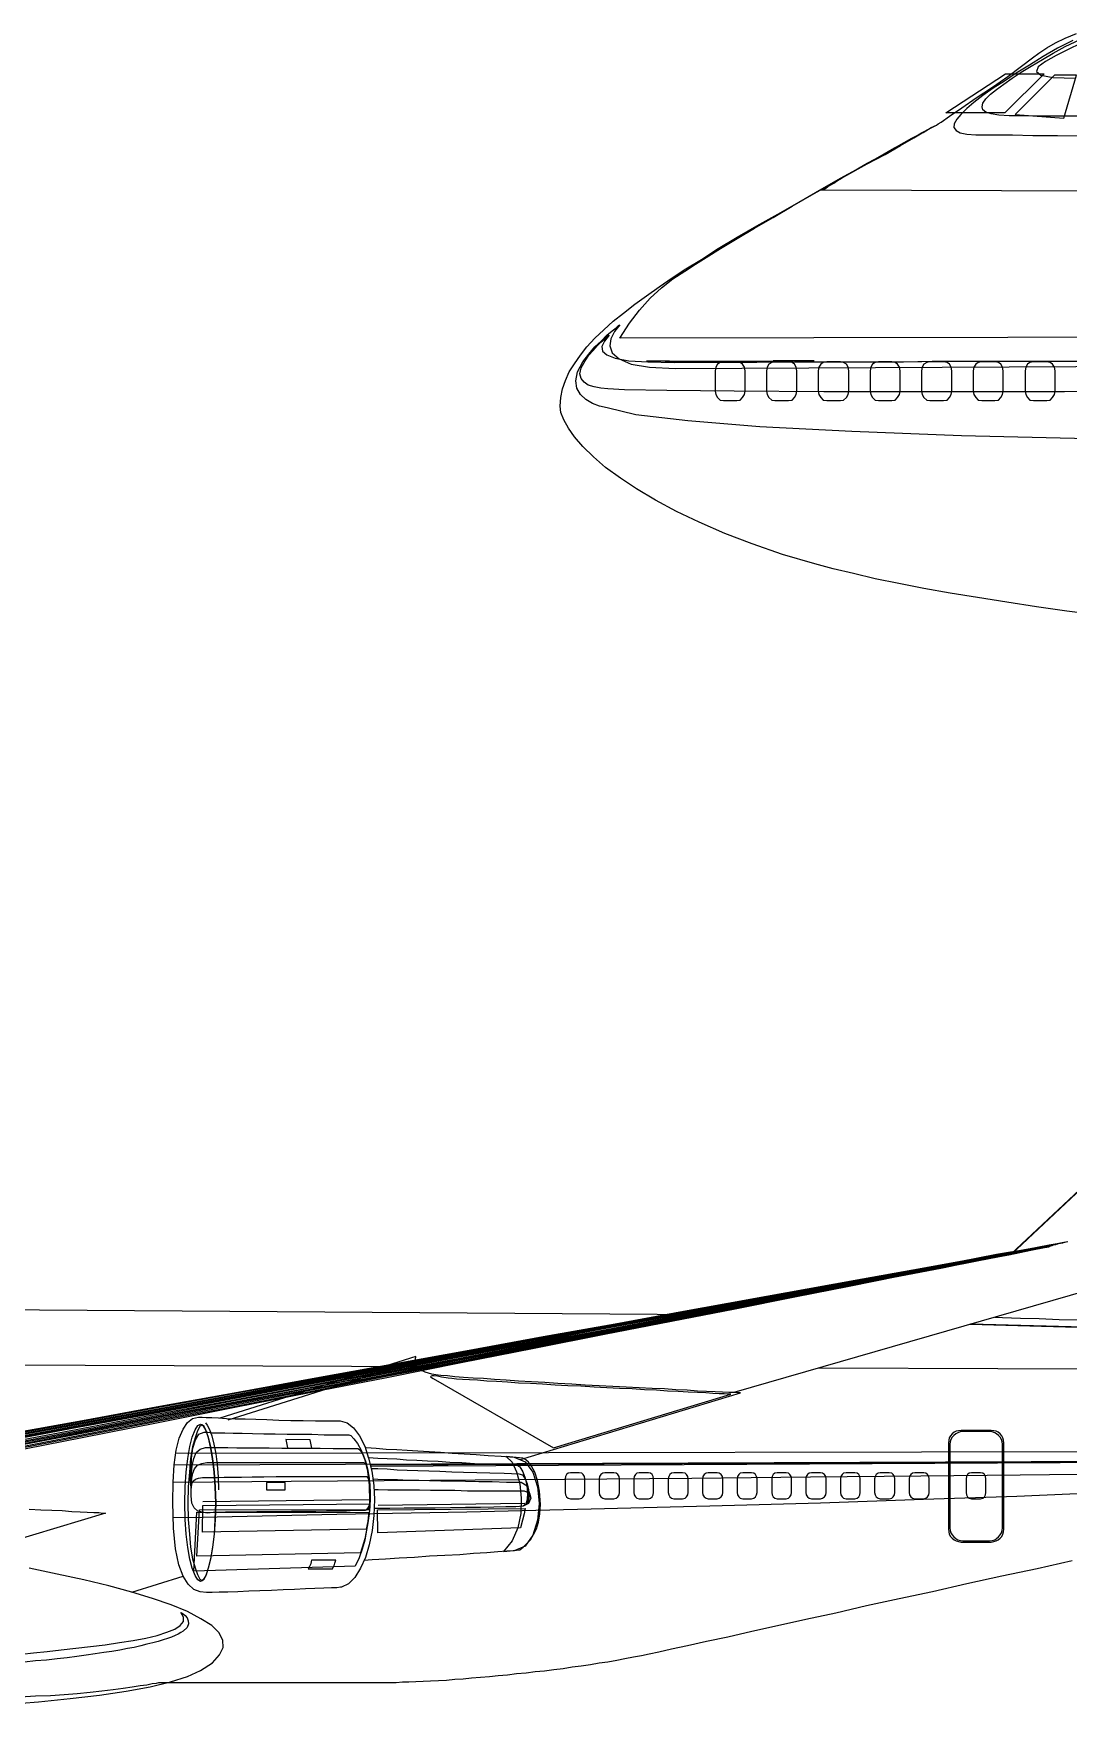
# Model space of a CAD drawing. Extents: x 526 to 2267, y -112 to 246.
# Drawn here: x 1058.8 to 1191.1, y -110.8 to 102.9 of the extents above; entities that cross this region are included whole.
import ezdxf

# ---------------------------------------------------------------- set-up
doc = ezdxf.new("R2010")
doc.units = 0
doc.header["$MEASUREMENT"] = 0
doc.layers.get('0').update_dxf_attribs({"linetype": 'CONTINUOUS'})

msp = doc.modelspace()

# ---------------------------------------------------------------- linework, layer by layer
for p, q in [((1220.17, -50.18), (1148.36, -70.91)), ((1071.37, -96.42), (1077.92, -94.39))]:
    msp.add_line(p, q)
at = {"linetype": 'Continuous'}
for points in [[(1194.98, 28.48), (1190.94, 29.02), (1187.05, 29.55), (1183.24, 30.16), (1179.51, 30.77), (1176, 31.3), (1172.65, 31.91), (1169.44, 32.53), (1166.4, 33.13), (1163.65, 33.82), (1161.06, 34.43), (1158.7, 35.04), (1154.58, 36.26), (1150.69, 37.63), (1147.18, 38.93), (1143.91, 40.38), (1141.01, 41.75), (1138.34, 43.2), (1135.9, 44.65), (1133.84, 46.02), (1131.94, 47.39), (1130.41, 48.76), (1129.04, 50.06), (1127.98, 51.28), (1127.21, 52.42), (1126.6, 53.49), (1126.22, 54.4), (1126.15, 55.24), (1126.22, 56.31), (1126.45, 57.45), (1126.83, 58.52), (1127.29, 59.59), (1127.98, 60.65), (1128.74, 61.72), (1129.57, 62.79), (1130.57, 63.93), (1131.71, 65), (1132.93, 66.07), (1134.22, 67.13), (1135.67, 68.28), (1137.2, 69.34), (1138.8, 70.49), (1140.48, 71.63), (1142.23, 72.77), (1144.21, 73.99), (1146.35, 75.37), (1148.79, 76.81), (1151.3, 78.26), (1153.97, 79.79), (1156.64, 81.31), (1159.3, 82.84), (1161.97, 84.36), (1164.49, 85.73), (1166.78, 87.03), (1168.91, 88.25), (1170.82, 89.24), (1172.34, 90.16), (1173.49, 90.76), (1174.25, 91.15), (1174.48, 91.3), (1174.86, 91.53), (1175.92, 92.29), (1177.52, 93.36), (1179.35, 94.65), (1181.41, 96.02), (1183.39, 97.39), (1185.15, 98.69), (1186.52, 99.76), (1187.36, 100.36), (1188.35, 101.05), (1189.49, 101.66), (1190.71, 102.27), (1192.16, 102.88)], [(1133.77, 63.93), (1134.99, 65.84), (1136.29, 67.51), (1137.66, 69.04), (1139.11, 70.33), (1140.55, 71.48), (1142.08, 72.47), (1143.45, 73.38), (1144.82, 74.22), (1146.65, 75.37), (1148.79, 76.66), (1151, 77.96), (1153.36, 79.33), (1155.8, 80.78), (1158.31, 82.23), (1160.75, 83.6), (1163.12, 84.97), (1165.4, 86.27), (1167.54, 87.41), (1169.44, 88.55), (1171.12, 89.47), (1172.57, 90.23), (1173.56, 90.84), (1174.25, 91.15), (1174.48, 91.3), (1174.86, 91.53), (1175.92, 92.29), (1177.52, 93.36), (1179.35, 94.65), (1181.41, 96.02), (1183.39, 97.39), (1185.15, 98.69), (1186.52, 99.76), (1187.36, 100.36), (1188.35, 101.05), (1189.49, 101.66), (1190.71, 102.27), (1192.16, 102.88)], [(1159.54, 82.84), (1159.76, 82.91), (1160.07, 83.06), (1160.37, 83.29), (1160.75, 83.52), (1161.13, 83.75), (1161.59, 84.06), (1162.13, 84.36), (1162.81, 84.74), (1165.4, 86.19), (1167.69, 87.41), (1169.67, 88.55), (1171.35, 89.54), (1172.65, 90.31), (1173.64, 90.84), (1174.25, 91.15), (1174.48, 91.3), (1174.86, 91.53), (1175.92, 92.29), (1177.52, 93.36), (1179.35, 94.65), (1181.41, 96.02), (1183.39, 97.39), (1185.15, 98.69), (1186.52, 99.76), (1187.36, 100.36), (1188.35, 101.05), (1189.49, 101.66), (1190.71, 102.27), (1192.16, 102.88)], [(1191.7, 101.97), (1189.72, 100.98), (1187.89, 99.91), (1186.14, 98.84), (1184.46, 97.78), (1182.94, 96.78), (1181.49, 95.87), (1180.19, 94.96), (1179.05, 94.04), (1178.14, 93.28), (1177.37, 92.52), (1176.84, 91.91), (1176.53, 91.3), (1176.46, 90.84), (1176.76, 90.46), (1177.3, 90.16), (1178.14, 90), (1179.28, 89.92), (1180.27, 89.92), (1181.87, 89.92), (1184, 89.92), (1186.6, 89.85), (1189.72, 89.85), (1193.3, 89.77)], [(1193, 92.29), (1190.18, 92.29), (1187.74, 92.29), (1185.83, 92.36), (1184.38, 92.36), (1183.55, 92.36), (1182.25, 92.44), (1181.26, 92.59), (1180.57, 92.82), (1180.19, 93.13), (1180.12, 93.51), (1180.19, 93.97), (1180.57, 94.5), (1181.18, 95.11), (1181.95, 95.72), (1182.86, 96.4), (1183.93, 97.16), (1185.07, 97.93), (1186.37, 98.69), (1187.82, 99.53), (1189.19, 100.36), (1190.71, 101.2), (1192.62, 102.12)], [(1192.69, 101.59), (1191.09, 100.82), (1189.57, 100.06), (1188.2, 99.3), (1187.28, 98.61), (1187.05, 98), (1187.59, 97.54), (1189.19, 97.24), (1192.01, 97.16)], [(1183.09, 97.7), (1188.04, 97.7), (1183.01, 92.74), (1175.47, 92.74), (1183.09, 97.7)], [(1189.34, 97.54), (1184.31, 92.52), (1190.56, 92.06), (1192.16, 97.54), (1189.34, 97.54)], [(1585.05, 81.25), (1159.54, 82.84)], [(1193.68, 51.05), (1177.45, 51.43), (1163.42, 51.96), (1151.68, 52.57), (1142.46, 53.33), (1135.83, 54.1), (1132.17, 55.01), (1131.18, 55.24), (1130.26, 55.54), (1129.42, 56.08), (1128.74, 56.69), (1128.28, 57.53), (1128.13, 58.44), (1128.36, 59.59), (1129.04, 60.88), (1129.81, 61.87), (1130.57, 62.79), (1131.4, 63.55), (1132.09, 64.31), (1132.78, 64.84), (1133.31, 65.23), (1133.62, 65.53), (1133.77, 65.61)], [(1209.46, 57.15), (1190.64, 57.07), (1174.02, 57.07), (1159.84, 57.07), (1148.41, 57.15), (1139.79, 57.22), (1134.38, 57.3), (1132.24, 57.45), (1131.33, 57.53), (1130.49, 57.68), (1129.73, 57.91), (1129.19, 58.29), (1128.81, 58.75), (1128.66, 59.36), (1128.81, 60.12), (1129.35, 61.03), (1129.81, 61.72), (1130.34, 62.33), (1130.87, 62.94), (1131.33, 63.4), (1131.79, 63.78), (1132.09, 64.08), (1132.32, 64.24), (1132.4, 64.31)], [(1132.4, 64.31), (1131.79, 63.55), (1131.48, 62.86), (1131.56, 62.25), (1132.09, 61.8), (1133.16, 61.34), (1134.91, 61.03), (1137.35, 60.88), (1140.7, 60.81), (1467.82, 62.13)], [(1133.77, 65.61), (1133.08, 64.77), (1132.63, 63.85), (1132.47, 62.94), (1132.78, 62.02), (1133.69, 61.26), (1135.22, 60.58), (1137.58, 60.19), (1140.86, 60.04), (1465.27, 61.67)], [(1481.2, 64.53), (1133.77, 63.93)], [(1140.1, 60.96), (1140.02, 60.96), (1139.71, 60.96), (1139.33, 60.96), (1138.87, 60.96), (1138.42, 60.96), (1137.88, 60.96), (1137.5, 60.96), (1137.2, 60.96)], [(1139.56, 60.96), (1139.87, 60.96), (1140.32, 60.96), (1140.86, 60.96), (1141.39, 60.96), (1141.93, 60.96), (1142.38, 60.96), (1142.69, 60.96), (1142.76, 60.96)], [(1141.85, 60.96), (1142.15, 60.96), (1142.69, 60.96), (1143.22, 60.96), (1143.83, 60.96), (1144.44, 60.96), (1144.9, 60.96), (1145.2, 60.96), (1145.35, 60.96)], [(1144.14, 60.96), (1144.52, 60.96), (1145.05, 60.96), (1145.66, 60.96), (1146.35, 60.96), (1146.96, 60.96), (1147.49, 60.96), (1147.87, 60.96), (1148.02, 60.96)], [(1148.71, 55.93), (1149.17, 56), (1149.47, 56.31), (1149.7, 56.69), (1149.78, 57.15), (1149.78, 59.74), (1149.7, 60.19), (1149.47, 60.58), (1149.17, 60.81), (1148.71, 60.88), (1147.03, 60.88), (1146.58, 60.81), (1146.27, 60.58), (1146.04, 60.19), (1145.97, 59.74), (1145.97, 57.15), (1146.04, 56.69), (1146.27, 56.31), (1146.58, 56), (1147.03, 55.93), (1148.71, 55.93)], [(1146.42, 60.96), (1146.8, 60.96), (1147.41, 60.96), (1148.1, 60.96), (1148.86, 60.96), (1149.55, 60.88), (1150.16, 60.88), (1150.54, 60.88), (1150.69, 60.88)], [(1148.71, 60.96), (1149.17, 60.96), (1149.78, 60.96), (1150.54, 60.96), (1151.3, 60.96), (1152.06, 60.88), (1152.67, 60.88), (1153.13, 60.88), (1153.28, 60.88)], [(1151.07, 60.96), (1151.53, 60.96), (1152.22, 60.96), (1152.98, 60.96), (1153.82, 60.96), (1154.65, 60.88), (1155.34, 60.88), (1155.8, 60.88), (1155.95, 60.88)], [(1155.34, 55.93), (1155.8, 56), (1156.1, 56.31), (1156.33, 56.69), (1156.41, 57.15), (1156.41, 59.74), (1156.33, 60.19), (1156.1, 60.58), (1155.8, 60.81), (1155.34, 60.88), (1153.59, 60.88), (1153.21, 60.81), (1152.83, 60.58), (1152.6, 60.19), (1152.52, 59.74), (1152.52, 57.15), (1152.6, 56.69), (1152.83, 56.31), (1153.21, 56), (1153.59, 55.93), (1155.34, 55.93)], [(1158.62, 61.03), (1158.47, 61.03), (1157.93, 61.03), (1157.17, 61.03), (1156.33, 61.03), (1155.42, 61.03), (1154.58, 61.03), (1153.82, 61.03), (1153.36, 61.03)], [(1156.1, 60.88), (1156.56, 60.88), (1157.63, 60.88), (1159.15, 60.88), (1161.21, 60.88), (1163.8, 60.88), (1166.7, 60.88), (1170.05, 60.88), (1173.71, 60.96), (1177.68, 60.96), (1181.95, 60.96), (1186.44, 60.96), (1191.09, 60.96), (1195.9, 60.96)], [(1161.97, 55.93), (1162.36, 56), (1162.74, 56.31), (1162.96, 56.69), (1163.04, 57.15), (1163.04, 59.74), (1162.96, 60.19), (1162.74, 60.58), (1162.36, 60.81), (1161.97, 60.88), (1160.22, 60.88), (1159.76, 60.81), (1159.46, 60.58), (1159.23, 60.19), (1159.15, 59.74), (1159.15, 57.15), (1159.23, 56.69), (1159.46, 56.31), (1159.76, 56), (1160.22, 55.93), (1161.97, 55.93)], [(1168.53, 55.93), (1168.99, 56), (1169.29, 56.31), (1169.52, 56.69), (1169.6, 57.15), (1169.6, 59.74), (1169.52, 60.19), (1169.29, 60.58), (1168.99, 60.81), (1168.53, 60.88), (1166.85, 60.88), (1166.4, 60.81), (1166.09, 60.58), (1165.86, 60.19), (1165.78, 59.74), (1165.78, 57.15), (1165.86, 56.69), (1166.09, 56.31), (1166.4, 56), (1166.85, 55.93), (1168.53, 55.93)], [(1175.16, 55.93), (1175.62, 56), (1175.92, 56.31), (1176.15, 56.69), (1176.23, 57.15), (1176.23, 59.74), (1176.15, 60.19), (1175.92, 60.58), (1175.62, 60.81), (1175.16, 60.88), (1173.41, 60.88), (1173.03, 60.81), (1172.65, 60.58), (1172.42, 60.19), (1172.34, 59.74), (1172.34, 57.15), (1172.42, 56.69), (1172.65, 56.31), (1173.03, 56), (1173.41, 55.93), (1175.16, 55.93)], [(1181.72, 55.93), (1182.17, 56), (1182.48, 56.31), (1182.71, 56.69), (1182.79, 57.15), (1182.79, 59.74), (1182.71, 60.19), (1182.48, 60.58), (1182.17, 60.81), (1181.72, 60.88), (1180.04, 60.88), (1179.58, 60.81), (1179.28, 60.58), (1179.05, 60.19), (1178.97, 59.74), (1178.97, 57.15), (1179.05, 56.69), (1179.28, 56.31), (1179.58, 56), (1180.04, 55.93), (1181.72, 55.93)], [(1188.35, 55.93), (1188.81, 56), (1189.11, 56.31), (1189.34, 56.69), (1189.42, 57.15), (1189.42, 59.74), (1189.34, 60.19), (1189.11, 60.58), (1188.81, 60.81), (1188.35, 60.88), (1186.67, 60.88), (1186.21, 60.81), (1185.91, 60.58), (1185.68, 60.19), (1185.61, 59.74), (1185.61, 57.15), (1185.68, 56.69), (1185.91, 56.31), (1186.21, 56), (1186.67, 55.93), (1188.35, 55.93)], [(1248.07, -0.12), (1219.71, -63.34), (1178.58, -62.19)], [(1251.12, -0.12), (1227.33, -63.49), (1178.59, -62.18)], [(1183.84, -53.2), (1240.44, -0.12), (1254.17, -0.12), (1234.96, -63.64), (1178.6, -62.18)], [(1183.77, -53.21), (1240.44, -0.12)], [(1183.84, -53.2), (1240.44, -0.12), (1251.12, -0.12)], [(1183.84, -53.2), (1240.44, -0.12), (1248.07, -0.12)], [(1189.22, -52.06), (1188.61, -52.16), (1186.88, -52.52), (1184.03, -53.03), (1180.17, -53.74), (1175.45, -54.65), (1169.8, -55.67), (1163.45, -56.89), (1156.39, -58.21), (1148.66, -59.63), (1140.43, -61.15), (1131.74, -62.78), (1122.64, -64.51), (1113.24, -66.29), (1103.59, -68.07), (1093.78, -69.9), (1083.92, -71.78), (1074.01, -73.61), (1064.2, -75.44), (1054.49, -77.26)], [(1189.22, -52.06), (1188.61, -52.16), (1186.88, -52.52), (1184.03, -53.03), (1180.17, -53.79), (1175.45, -54.65), (1169.86, -55.72), (1163.45, -56.94), (1156.39, -58.26), (1148.71, -59.73), (1140.48, -61.26), (1131.79, -62.93), (1122.69, -64.61), (1113.29, -66.39), (1103.64, -68.22), (1093.83, -70.1), (1083.97, -71.98), (1074.06, -73.81), (1064.25, -75.69), (1054.54, -77.52)], [(1054.65, -77.06), (1064.35, -75.28), (1074.16, -73.45), (1084.07, -71.57), (1093.98, -69.74), (1103.79, -67.91), (1113.45, -66.14), (1122.85, -64.36), (1131.99, -62.68), (1140.68, -61.05), (1148.92, -59.53), (1156.64, -58.05), (1163.71, -56.74), (1170.11, -55.57), (1175.7, -54.55), (1180.48, -53.64), (1184.34, -52.92), (1187.18, -52.42), (1188.91, -52.06), (1189.52, -51.96)], [(1054.7, -77.62), (1064.35, -75.79), (1074.16, -73.91), (1084.02, -72.03), (1093.88, -70.15), (1103.69, -68.32), (1113.29, -66.49), (1122.69, -64.66), (1131.74, -62.98), (1140.43, -61.31), (1148.66, -59.73), (1156.34, -58.31), (1163.4, -56.94), (1169.75, -55.72), (1175.34, -54.65), (1180.12, -53.79), (1183.93, -53.03), (1186.78, -52.52), (1188.51, -52.16), (1189.12, -52.06)], [(1054.8, -76.91), (1064.51, -75.13), (1074.36, -73.3), (1084.27, -71.47), (1094.18, -69.59), (1103.99, -67.81), (1113.65, -65.98), (1123.1, -64.25), (1132.2, -62.58), (1140.94, -60.95), (1149.17, -59.43), (1156.9, -58), (1164.01, -56.68), (1170.36, -55.52), (1176, -54.45), (1180.78, -53.58), (1184.64, -52.87), (1187.44, -52.36), (1189.22, -52.01), (1189.83, -51.91)], [(1054.8, -77.77), (1064.45, -75.94), (1074.26, -74.06), (1084.12, -72.18), (1093.98, -70.3), (1103.74, -68.42), (1113.34, -66.59), (1122.75, -64.76), (1131.79, -63.04), (1140.43, -61.41), (1148.66, -59.83), (1156.34, -58.36), (1163.4, -57.04), (1169.75, -55.82), (1175.34, -54.75), (1180.07, -53.84), (1183.88, -53.08), (1186.73, -52.57), (1188.46, -52.21), (1189.07, -52.11)], [(1054.9, -76.71), (1064.61, -74.93), (1074.47, -73.1), (1084.43, -71.27), (1094.34, -69.44), (1104.2, -67.66), (1113.85, -65.83), (1123.3, -64.1), (1132.45, -62.43), (1141.19, -60.8), (1149.43, -59.27), (1157.15, -57.85), (1164.27, -56.58), (1170.67, -55.41), (1176.31, -54.35), (1181.09, -53.48), (1184.9, -52.77), (1187.74, -52.26), (1189.52, -51.91), (1190.13, -51.81)], [(1054.9, -77.93), (1064.51, -76.05), (1074.31, -74.16), (1084.17, -72.28), (1093.98, -70.35), (1103.74, -68.47), (1113.34, -66.64), (1122.69, -64.86), (1131.74, -63.09), (1140.43, -61.46), (1148.61, -59.88), (1156.29, -58.41), (1163.3, -57.04), (1169.65, -55.82), (1175.24, -54.75), (1179.97, -53.84), (1183.78, -53.13), (1186.63, -52.57), (1188.35, -52.21), (1188.96, -52.11)], [(1054.9, -78.03), (1064.56, -76.2), (1074.31, -74.32), (1084.12, -72.39), (1093.98, -70.51), (1103.74, -68.63), (1113.29, -66.74), (1122.64, -64.97), (1131.69, -63.19), (1140.33, -61.51), (1148.56, -59.94), (1156.18, -58.46), (1163.25, -57.09), (1169.55, -55.87), (1175.14, -54.8), (1179.87, -53.89), (1183.68, -53.18), (1186.52, -52.62), (1188.25, -52.26), (1188.86, -52.16)], [(1055.05, -76.55), (1064.76, -74.77), (1074.67, -73), (1084.58, -71.17), (1094.54, -69.34), (1104.4, -67.51), (1114.05, -65.73), (1123.51, -64), (1132.66, -62.32), (1141.4, -60.75), (1149.68, -59.22), (1157.4, -57.8), (1164.52, -56.48), (1170.92, -55.31), (1176.56, -54.3), (1181.34, -53.43), (1185.2, -52.72), (1188.05, -52.21), (1189.83, -51.86), (1190.44, -51.76)], [(1055.15, -76.4), (1064.91, -74.62), (1074.82, -72.79), (1084.78, -70.96), (1094.74, -69.18), (1104.6, -67.35), (1114.31, -65.58), (1123.76, -63.85), (1132.91, -62.17), (1141.65, -60.6), (1149.93, -59.07), (1157.71, -57.65), (1164.82, -56.38), (1171.23, -55.21), (1176.87, -54.19), (1181.65, -53.33), (1185.51, -52.62), (1188.35, -52.11), (1190.13, -51.76), (1190.74, -51.65)], [(1055.15, -78.23), (1064.76, -76.35), (1074.52, -74.42), (1084.33, -72.54), (1094.13, -70.61), (1103.84, -68.73), (1113.45, -66.85), (1122.75, -65.07), (1131.79, -63.29), (1140.38, -61.61), (1148.56, -60.04), (1156.18, -58.56), (1163.2, -57.19), (1169.55, -55.97), (1175.09, -54.86), (1179.82, -53.94), (1183.63, -53.23), (1186.42, -52.67), (1188.15, -52.31), (1188.76, -52.21)], [(1055.31, -76.25), (1065.06, -74.47), (1074.97, -72.64), (1084.94, -70.86), (1094.9, -69.03), (1104.81, -67.25), (1114.51, -65.47), (1123.96, -63.75), (1133.16, -62.12), (1141.9, -60.49), (1150.19, -59.02), (1157.96, -57.6), (1165.08, -56.33), (1171.53, -55.16), (1177.17, -54.14), (1181.95, -53.23), (1185.81, -52.57), (1188.66, -52.01), (1190.44, -51.7), (1191.05, -51.6)], [(1055.31, -78.38), (1064.91, -76.5), (1074.62, -74.57), (1084.43, -72.69), (1094.18, -70.76), (1103.89, -68.83), (1113.45, -67), (1122.75, -65.17), (1131.74, -63.39), (1140.38, -61.71), (1148.51, -60.14), (1156.13, -58.61), (1163.15, -57.24), (1169.45, -56.02), (1175.04, -54.96), (1179.71, -53.99), (1183.53, -53.28), (1186.32, -52.72), (1188.05, -52.36), (1188.66, -52.26)], [(1055.46, -78.54), (1065.01, -76.65), (1074.72, -74.72), (1084.53, -72.79), (1094.29, -70.86), (1103.99, -68.98), (1113.5, -67.05), (1122.8, -65.22), (1131.79, -63.44), (1140.38, -61.76), (1148.51, -60.19), (1156.13, -58.66), (1163.1, -57.29), (1169.4, -56.02), (1174.94, -54.96), (1179.66, -54.04), (1183.42, -53.28), (1186.22, -52.72), (1187.95, -52.36), (1188.56, -52.26)], [(944.11, -59.53), (1144.64, -60.94)], [(944.11, -59.53), (1144.64, -60.94)], [(944.11, -59.53), (1144.64, -60.94)], [(1181.71, -61.28), (1182.71, -61.31), (1185, -61.41), (1187.39, -61.46), (1189.93, -61.56), (1192.57, -61.61)], [(1181.71, -61.28), (1182.71, -61.31), (1185, -61.41), (1187.39, -61.46), (1189.93, -61.56), (1192.57, -61.61)], [(1110.8, -67.6), (827.13, -66.54)], [(1120.97, -79.45), (1120.97, -79.45), (1121.07, -79.45), (1149.22, -70.96), (1149.12, -70.96), (1148.82, -70.96), (1148.36, -70.91), (1147.7, -70.91), (1146.88, -70.86), (1145.97, -70.81), (1144.85, -70.76), (1143.68, -70.71), (1142.36, -70.61), (1140.94, -70.56), (1139.46, -70.45), (1137.89, -70.4), (1136.26, -70.3), (1134.59, -70.2), (1132.86, -70.15), (1131.13, -70.05), (1129.35, -69.95), (1127.62, -69.84), (1125.85, -69.74), (1124.17, -69.64), (1122.49, -69.54), (1120.81, -69.44), (1119.24, -69.34), (1117.76, -69.24), (1116.34, -69.13), (1115.02, -69.08), (1113.8, -68.98), (1112.68, -68.88), (1111.72, -68.78), (1110.9, -68.73), (1110.24, -68.63), (1109.74, -68.57), (1108.87, -68.32), (1108.26, -68.02), (1107.91, -67.66), (1107.7, -67.25), (1107.6, -66.9), (1107.65, -66.59), (1107.7, -66.39), (1107.7, -66.29), (1082.62, -74.17)], [(1106.69, -67.2), (1083.66, -74.42)], [(1250.76, -68.12), (1159.22, -67.78)], [(1109.89, -69.13), (1125.29, -77.98), (1147.95, -71.12), (1147.85, -71.12), (1147.55, -71.12), (1147.09, -71.06), (1146.48, -71.06), (1145.66, -71.01), (1144.75, -70.96), (1143.68, -70.91), (1142.51, -70.86), (1141.24, -70.76), (1139.87, -70.71), (1138.45, -70.61), (1136.92, -70.56), (1135.35, -70.45), (1133.72, -70.4), (1132.1, -70.3), (1130.47, -70.2), (1128.79, -70.1), (1127.12, -70.05), (1125.49, -69.95), (1123.86, -69.84), (1122.34, -69.74), (1120.81, -69.69), (1119.39, -69.59), (1118.02, -69.49), (1116.75, -69.44), (1115.58, -69.34), (1114.56, -69.29), (1113.65, -69.24), (1112.89, -69.18), (1112.28, -69.13), (1111.82, -69.08), (1111.56, -69.03), (1110.95, -68.93), (1110.45, -68.83), (1110.04, -68.78), (1109.79, -68.78), (1109.63, -68.83), (1109.58, -68.88), (1109.68, -68.98), (1109.89, -69.13)], [(1079.9, -74.06), (1080.01, -74.06), (1080.36, -74.06), (1080.87, -74.11), (1081.58, -74.11), (1082.44, -74.16), (1083.46, -74.22), (1084.58, -74.27), (1085.85, -74.27), (1087.22, -74.32), (1088.64, -74.37), (1090.17, -74.42), (1091.69, -74.47), (1093.27, -74.47), (1094.84, -74.52), (1096.42, -74.52), (1098, -74.52), (1098.91, -74.77), (1099.72, -75.44), (1100.49, -76.45), (1101.15, -77.77), (1101.65, -79.3), (1102.06, -80.97), (1102.32, -82.8), (1102.42, -84.58), (1102.32, -86.62), (1102.11, -88.55), (1101.71, -90.38), (1101.25, -92), (1100.59, -93.37), (1099.88, -94.54), (1099.06, -95.36), (1098.2, -95.81), (1098.05, -95.81), (1097.59, -95.86), (1096.88, -95.86), (1095.91, -95.92), (1094.79, -95.97), (1093.57, -96.02), (1092.15, -96.07), (1090.73, -96.12), (1089.25, -96.22), (1087.73, -96.27), (1086.31, -96.32), (1084.94, -96.37), (1083.66, -96.42), (1082.55, -96.42), (1081.63, -96.47), (1080.92, -96.47), (1080.11, -96.37), (1079.29, -96.07), (1078.58, -95.41), (1077.92, -94.39), (1077.36, -92.92), (1076.96, -90.88), (1076.7, -88.24), (1076.6, -84.94), (1076.65, -82.35), (1076.8, -80.16), (1077.06, -78.28), (1077.41, -76.76), (1077.92, -75.59), (1078.48, -74.72), (1079.14, -74.22), (1079.9, -74.06)], [(1080.77, -74.77), (1081.02, -75.08), (1081.28, -75.64), (1081.58, -76.45), (1081.84, -77.52), (1082.09, -78.74), (1082.29, -80.11), (1082.39, -81.69), (1082.44, -83.36)], [(1078.13, -85.04), (1078.18, -82.96), (1078.33, -81.08), (1078.53, -79.35), (1078.79, -77.82), (1079.09, -76.6), (1079.45, -75.69), (1079.8, -75.13), (1080.16, -74.93), (1080.46, -75.13), (1080.77, -75.69), (1081.12, -76.6), (1081.43, -77.82), (1081.68, -79.35), (1081.89, -81.08), (1082.04, -82.96), (1082.09, -85.04), (1082.04, -87.12), (1081.89, -89), (1081.68, -90.73), (1081.43, -92.21), (1081.12, -93.37), (1080.82, -94.29), (1080.51, -94.85), (1080.16, -95.05), (1079.8, -94.85), (1079.45, -94.29), (1079.09, -93.37), (1078.79, -92.21), (1078.53, -90.73), (1078.33, -89), (1078.18, -87.12), (1078.13, -85.04)], [(1080.36, -94.95), (1080.62, -94.75), (1080.92, -94.19), (1081.17, -93.32), (1081.48, -92.15), (1081.73, -90.68), (1081.94, -89), (1082.04, -87.12), (1082.09, -85.04), (1082.04, -82.96), (1081.89, -81.08), (1081.68, -79.35), (1081.43, -77.87), (1081.17, -76.71), (1080.87, -75.79), (1080.62, -75.23), (1080.36, -75.03), (1080.06, -75.23), (1079.75, -75.79), (1079.45, -76.71), (1079.14, -77.87), (1078.89, -79.35), (1078.74, -81.08), (1078.58, -82.96), (1078.53, -85.04), (1078.58, -87.12), (1078.74, -89), (1078.89, -90.68), (1079.14, -92.15), (1079.45, -93.32), (1079.75, -94.19), (1080.06, -94.75), (1080.36, -94.95)], [(1099.11, -76.3), (1099.37, -76.4), (1099.77, -76.81), (1100.23, -77.42), (1100.69, -78.28), (1101.15, -79.5), (1101.5, -80.97), (1101.71, -82.75), (1101.76, -84.89), (1101.71, -85.29), (1101.55, -85.65), (1101.35, -85.9), (1101.1, -86.01), (1100.94, -86.01), (1100.44, -86.01), (1099.72, -86.01), (1098.71, -86.06), (1097.59, -86.06), (1096.27, -86.06), (1094.79, -86.11), (1093.32, -86.11), (1091.8, -86.11), (1090.22, -86.16), (1088.75, -86.16), (1087.37, -86.16), (1086.05, -86.21), (1084.94, -86.21), (1084.02, -86.21), (1083.36, -86.21), (1082.55, -86.26), (1081.78, -86.26), (1081.02, -86.31), (1080.36, -86.21), (1079.8, -86.06), (1079.34, -85.65), (1079.04, -85.04), (1078.94, -84.13), (1078.94, -83.16), (1078.89, -81.99), (1078.94, -80.62), (1078.99, -79.3), (1079.19, -78.03), (1079.5, -76.96), (1079.95, -76.25), (1080.62, -75.99), (1080.72, -75.99), (1081.07, -75.99), (1081.63, -76.05), (1082.34, -76.05), (1083.26, -76.05), (1084.33, -76.1), (1085.49, -76.1), (1086.82, -76.15), (1088.24, -76.2), (1089.71, -76.2), (1091.24, -76.25), (1092.81, -76.25), (1094.39, -76.25), (1095.96, -76.3), (1097.59, -76.3), (1099.11, -76.3)], [(1094.18, -76.96), (1091.08, -76.91), (1091.29, -77.98), (1094.39, -78.03), (1094.18, -76.96)], [(1182.87, -83.36), (1182.87, -77.37), (1182.81, -77.01), (1182.76, -76.71), (1182.61, -76.45), (1182.41, -76.2), (1182.15, -75.99), (1181.9, -75.84), (1181.59, -75.79), (1181.24, -75.74), (1177.43, -75.74), (1177.07, -75.79), (1176.77, -75.84), (1176.51, -75.99), (1176.26, -76.2), (1176.06, -76.45), (1175.9, -76.71), (1175.85, -77.01), (1175.8, -77.37), (1175.8, -83.36)], [(1182.71, -83.36), (1182.71, -77.52), (1182.66, -77.21), (1182.56, -76.91), (1182.41, -76.6), (1182.2, -76.4), (1181.95, -76.2), (1181.7, -76.05), (1181.39, -75.94), (1181.04, -75.89), (1177.63, -75.89), (1177.28, -75.94), (1176.97, -76.05), (1176.72, -76.2), (1176.46, -76.4), (1176.26, -76.6), (1176.11, -76.91), (1176, -77.21), (1175.95, -77.52), (1175.95, -83.46)], [(1220.01, -78.43), (1077, -78.68)], [(1100.28, -78.08), (1100.49, -78.18), (1100.69, -78.48), (1100.99, -78.99), (1101.25, -79.7), (1101.5, -80.67), (1101.71, -81.84), (1101.81, -83.21), (1101.81, -84.84), (1101.76, -85.24), (1101.6, -85.65), (1101.4, -85.9), (1101.1, -86.01), (1100.94, -86.01), (1100.44, -86.01), (1099.72, -86.01), (1098.71, -86.06), (1097.59, -86.06), (1096.27, -86.06), (1094.79, -86.11), (1093.32, -86.11), (1091.8, -86.11), (1090.22, -86.16), (1088.75, -86.16), (1087.37, -86.16), (1086.05, -86.21), (1084.94, -86.21), (1084.02, -86.21), (1083.36, -86.21), (1082.55, -86.26), (1081.78, -86.26), (1081.02, -86.31), (1080.36, -86.21), (1079.8, -86.06), (1079.34, -85.65), (1079.04, -85.04), (1078.94, -84.13), (1078.94, -83.26), (1078.94, -82.3), (1078.99, -81.23), (1079.09, -80.26), (1079.29, -79.35), (1079.6, -78.59), (1080.11, -78.13), (1080.77, -77.93), (1080.92, -77.93), (1081.28, -77.93), (1081.89, -77.93), (1082.7, -77.93), (1083.66, -77.93), (1084.78, -77.98), (1086.1, -77.98), (1087.48, -77.98), (1088.95, -77.98), (1090.53, -78.03), (1092.15, -78.03), (1093.83, -78.03), (1095.45, -78.03), (1097.13, -78.08), (1098.71, -78.08), (1100.28, -78.08)], [(1101.2, -77.92), (1101.35, -77.93), (1102.62, -78.03), (1103.89, -78.13), (1105.26, -78.18), (1106.58, -78.28), (1107.96, -78.38), (1109.38, -78.43), (1110.85, -78.54), (1112.33, -78.64), (1113.85, -78.74), (1115.38, -78.84), (1116.95, -78.94), (1118.58, -79.04), (1120.25, -79.15), (1121.68, -79.75), (1122.64, -81.08), (1123.25, -82.96), (1123.46, -85.09), (1123.25, -87.23), (1122.64, -89.16), (1121.68, -90.53), (1120.25, -91.14), (1119.34, -91.19), (1118.17, -91.29), (1116.75, -91.39), (1115.07, -91.49), (1113.29, -91.65), (1111.41, -91.75), (1109.43, -91.85), (1107.5, -92), (1105.57, -92.1), (1103.79, -92.21), (1102.11, -92.31), (1101.07, -92.38)], [(1076.8, -80.17), (1230.18, -79.55)], [(1101.05, -79.86), (1101.35, -80.16), (1101.6, -81.13), (1101.81, -82.65), (1101.81, -84.79), (1101.76, -85.19), (1101.65, -85.6), (1101.45, -85.9), (1101.15, -86.01), (1100.99, -86.01), (1100.49, -86.01), (1099.77, -86.01), (1098.76, -86.06), (1097.59, -86.06), (1096.27, -86.06), (1094.84, -86.11), (1093.32, -86.11), (1091.8, -86.11), (1090.27, -86.16), (1088.75, -86.16), (1087.37, -86.16), (1086.05, -86.21), (1084.94, -86.21), (1084.02, -86.21), (1083.36, -86.21), (1082.55, -86.26), (1081.78, -86.26), (1081.02, -86.31), (1080.36, -86.21), (1079.8, -86.06), (1079.34, -85.65), (1079.04, -85.04), (1078.94, -84.13), (1078.94, -83.36), (1078.94, -82.6), (1079.04, -81.84), (1079.19, -81.23), (1079.4, -80.67), (1079.75, -80.21), (1080.31, -79.96), (1080.97, -79.86), (1081.12, -79.86), (1081.48, -79.86), (1082.14, -79.86), (1082.95, -79.86), (1084.02, -79.86), (1085.19, -79.86), (1086.51, -79.86), (1087.98, -79.86), (1089.51, -79.86), (1091.14, -79.86), (1092.81, -79.86), (1094.49, -79.86), (1096.22, -79.86), (1097.84, -79.86), (1099.47, -79.86), (1101.05, -79.86)], [(1101.62, -79.19), (1101.65, -79.2), (1102.82, -79.3), (1104.04, -79.35), (1105.26, -79.4), (1106.48, -79.5), (1107.8, -79.55), (1109.18, -79.65), (1110.55, -79.7), (1112.02, -79.81), (1113.55, -79.86), (1115.17, -79.96), (1116.85, -80.01), (1118.63, -80.11), (1120.51, -80.16)], [(1101.86, -80.15), (1211.58, -79.7)], [(1101.9, -80.3), (1230.18, -79.65)], [(1101.98, -80.62), (1102.82, -80.62), (1104.04, -80.67), (1105.31, -80.77), (1106.58, -80.82), (1107.96, -80.87), (1109.33, -80.92), (1110.75, -80.97), (1112.28, -81.03), (1113.8, -81.08), (1115.48, -81.13), (1117.15, -81.18), (1118.98, -81.23), (1120.86, -81.28)], [(1120.51, -80.16), (1120.97, -80.42), (1121.37, -81.03), (1121.68, -81.84), (1121.88, -82.8), (1121.98, -83.77), (1121.93, -84.58), (1121.73, -85.19), (1121.42, -85.45), (1120.46, -85.5), (1119.19, -85.5), (1117.66, -85.55), (1115.94, -85.6), (1114.05, -85.6), (1112.12, -85.65), (1110.14, -85.7), (1108.11, -85.7), (1106.18, -85.7), (1104.35, -85.75), (1102.62, -85.75), (1102.36, -85.75)], [(1119.24, -79.09), (1120, -79.81), (1120.56, -81.03), (1120.97, -82.6), (1121.17, -84.43), (1121.12, -86.36), (1120.71, -88.19), (1120, -89.87), (1118.88, -91.24), (1120.97, -91.04), (1121.42, -90.68), (1121.88, -90.22), (1122.34, -89.72), (1122.75, -89.05), (1123.1, -88.34), (1123.35, -87.48), (1123.56, -86.41), (1123.61, -85.24), (1123.51, -83.52), (1123.25, -82.14), (1122.9, -81.08), (1122.49, -80.31), (1122.08, -79.81), (1121.73, -79.5), (1121.47, -79.35), (1121.37, -79.3), (1119.24, -79.09)], [(1128.59, -84.48), (1128.89, -84.43), (1129.1, -84.23), (1129.25, -83.97), (1129.3, -83.67), (1129.3, -81.94), (1129.25, -81.64), (1129.1, -81.38), (1128.89, -81.23), (1128.59, -81.18), (1127.47, -81.18), (1127.17, -81.23), (1126.96, -81.38), (1126.81, -81.64), (1126.76, -81.94), (1126.76, -83.67), (1126.81, -83.97), (1126.96, -84.23), (1127.17, -84.43), (1127.47, -84.48), (1128.59, -84.48)], [(1133.01, -84.48), (1133.32, -84.43), (1133.52, -84.23), (1133.67, -83.97), (1133.72, -83.67), (1133.72, -81.94), (1133.67, -81.64), (1133.52, -81.38), (1133.32, -81.23), (1133.01, -81.18), (1131.84, -81.18), (1131.59, -81.23), (1131.33, -81.38), (1131.18, -81.64), (1131.13, -81.94), (1131.13, -83.67), (1131.18, -83.97), (1131.33, -84.23), (1131.59, -84.43), (1131.84, -84.48), (1133.01, -84.48)], [(1137.43, -84.48), (1137.69, -84.43), (1137.89, -84.23), (1138.04, -83.97), (1138.09, -83.67), (1138.09, -81.94), (1138.04, -81.64), (1137.89, -81.38), (1137.69, -81.23), (1137.43, -81.18), (1136.26, -81.18), (1135.96, -81.23), (1135.76, -81.38), (1135.6, -81.64), (1135.55, -81.94), (1135.55, -83.67), (1135.6, -83.97), (1135.76, -84.23), (1135.96, -84.43), (1136.26, -84.48), (1137.43, -84.48)], [(1141.8, -84.48), (1142.11, -84.43), (1142.31, -84.23), (1142.46, -83.97), (1142.51, -83.67), (1142.51, -81.94), (1142.46, -81.64), (1142.31, -81.38), (1142.11, -81.23), (1141.8, -81.18), (1140.68, -81.18), (1140.38, -81.23), (1140.18, -81.38), (1140.02, -81.64), (1139.97, -81.94), (1139.97, -83.67), (1140.02, -83.97), (1140.18, -84.23), (1140.38, -84.43), (1140.68, -84.48), (1141.8, -84.48)], [(1146.22, -84.48), (1146.48, -84.43), (1146.73, -84.23), (1146.88, -83.97), (1146.94, -83.67), (1146.94, -81.94), (1146.88, -81.64), (1146.73, -81.38), (1146.48, -81.23), (1146.22, -81.18), (1145.06, -81.18), (1144.8, -81.23), (1144.55, -81.38), (1144.39, -81.64), (1144.34, -81.94), (1144.34, -83.67), (1144.39, -83.97), (1144.55, -84.23), (1144.8, -84.43), (1145.06, -84.48), (1146.22, -84.48)], [(1150.59, -84.48), (1150.9, -84.43), (1151.1, -84.23), (1151.26, -83.97), (1151.31, -83.67), (1151.31, -81.94), (1151.26, -81.64), (1151.1, -81.38), (1150.9, -81.23), (1150.59, -81.18), (1149.48, -81.18), (1149.17, -81.23), (1148.97, -81.38), (1148.82, -81.64), (1148.76, -81.94), (1148.76, -83.67), (1148.82, -83.97), (1148.97, -84.23), (1149.17, -84.43), (1149.48, -84.48), (1150.59, -84.48)], [(1155.02, -84.48), (1155.32, -84.43), (1155.52, -84.23), (1155.68, -83.97), (1155.73, -83.67), (1155.73, -81.94), (1155.68, -81.64), (1155.52, -81.38), (1155.32, -81.23), (1155.02, -81.18), (1153.9, -81.18), (1153.59, -81.23), (1153.39, -81.38), (1153.24, -81.64), (1153.19, -81.94), (1153.19, -83.67), (1153.24, -83.97), (1153.39, -84.23), (1153.59, -84.43), (1153.9, -84.48), (1155.02, -84.48)], [(1159.44, -84.48), (1159.69, -84.43), (1159.95, -84.23), (1160.1, -83.97), (1160.15, -83.67), (1160.15, -81.94), (1160.1, -81.64), (1159.95, -81.38), (1159.69, -81.23), (1159.44, -81.18), (1158.27, -81.18), (1157.96, -81.23), (1157.76, -81.38), (1157.61, -81.64), (1157.56, -81.94), (1157.56, -83.67), (1157.61, -83.97), (1157.76, -84.23), (1157.96, -84.43), (1158.27, -84.48), (1159.44, -84.48)], [(1163.81, -84.48), (1164.11, -84.43), (1164.32, -84.23), (1164.47, -83.97), (1164.52, -83.67), (1164.52, -81.94), (1164.47, -81.64), (1164.32, -81.38), (1164.11, -81.23), (1163.81, -81.18), (1162.69, -81.18), (1162.38, -81.23), (1162.18, -81.38), (1162.03, -81.64), (1161.98, -81.94), (1161.98, -83.67), (1162.03, -83.97), (1162.18, -84.23), (1162.38, -84.43), (1162.69, -84.48), (1163.81, -84.48)], [(1168.23, -84.48), (1168.53, -84.43), (1168.74, -84.23), (1168.89, -83.97), (1168.94, -83.67), (1168.94, -81.94), (1168.89, -81.64), (1168.74, -81.38), (1168.53, -81.23), (1168.23, -81.18), (1167.06, -81.18), (1166.81, -81.23), (1166.55, -81.38), (1166.4, -81.64), (1166.35, -81.94), (1166.35, -83.67), (1166.4, -83.97), (1166.55, -84.23), (1166.81, -84.43), (1167.06, -84.48), (1168.23, -84.48)], [(1172.65, -84.48), (1172.9, -84.43), (1173.11, -84.23), (1173.26, -83.97), (1173.31, -83.67), (1173.31, -81.94), (1173.26, -81.64), (1173.11, -81.38), (1172.9, -81.23), (1172.65, -81.18), (1171.48, -81.18), (1171.18, -81.23), (1170.97, -81.38), (1170.82, -81.64), (1170.77, -81.94), (1170.77, -83.67), (1170.82, -83.97), (1170.97, -84.23), (1171.18, -84.43), (1171.48, -84.48), (1172.65, -84.48)], [(1179.87, -84.48), (1180.17, -84.43), (1180.38, -84.23), (1180.53, -83.97), (1180.58, -83.67), (1180.58, -81.94), (1180.53, -81.64), (1180.38, -81.38), (1180.17, -81.23), (1179.87, -81.18), (1178.75, -81.18), (1178.44, -81.23), (1178.24, -81.38), (1178.09, -81.64), (1178.04, -81.94), (1178.04, -83.67), (1178.09, -83.97), (1178.24, -84.23), (1178.44, -84.43), (1178.75, -84.48), (1179.87, -84.48)], [(1196.23, -81.33), (1184.95, -81.48), (1172.24, -81.58), (1158.17, -81.74), (1142.97, -81.89), (1126.71, -82.04), (1109.58, -82.14), (1091.74, -82.3), (1076.65, -82.42)], [(1101.4, -81.64), (1101.6, -81.89), (1101.76, -82.55), (1101.86, -83.52), (1101.86, -84.74), (1101.81, -85.19), (1101.71, -85.6), (1101.5, -85.9), (1101.2, -86.01), (1101.05, -86.01), (1100.54, -86.01), (1099.77, -86.01), (1098.81, -86.06), (1097.64, -86.06), (1096.32, -86.06), (1094.9, -86.11), (1093.37, -86.11), (1091.8, -86.11), (1090.27, -86.16), (1088.8, -86.16), (1087.37, -86.16), (1086.1, -86.21), (1084.94, -86.21), (1084.02, -86.21), (1083.36, -86.21), (1082.55, -86.26), (1081.78, -86.26), (1081.02, -86.31), (1080.36, -86.21), (1079.8, -86.06), (1079.34, -85.65), (1079.04, -85.04), (1078.94, -84.13), (1078.94, -83.41), (1078.99, -82.91), (1079.09, -82.45), (1079.24, -82.19), (1079.5, -81.99), (1079.9, -81.84), (1080.41, -81.79), (1081.12, -81.79), (1081.28, -81.79), (1081.68, -81.79), (1082.29, -81.79), (1083.16, -81.74), (1084.22, -81.74), (1085.39, -81.74), (1086.76, -81.69), (1088.24, -81.69), (1089.81, -81.64), (1091.44, -81.64), (1093.12, -81.64), (1094.84, -81.64), (1096.52, -81.64), (1098.2, -81.64), (1099.83, -81.64), (1101.4, -81.64)], [(1090.98, -82.4), (1088.59, -82.4), (1088.59, -83.36), (1090.98, -83.36), (1090.98, -82.4)], [(1102.2, -81.96), (1102.82, -81.99), (1104.09, -82.04), (1105.36, -82.04), (1106.69, -82.09), (1108.06, -82.09), (1109.43, -82.14), (1110.9, -82.19), (1112.48, -82.19), (1114.05, -82.25), (1115.73, -82.3), (1117.46, -82.3), (1119.29, -82.35), (1121.17, -82.35)], [(1102.35, -83.31), (1102.87, -83.31), (1104.09, -83.36), (1105.42, -83.36), (1106.79, -83.36), (1108.16, -83.36), (1109.58, -83.41), (1111.11, -83.41), (1112.68, -83.41), (1114.31, -83.46), (1115.99, -83.46), (1117.76, -83.46), (1119.59, -83.46), (1121.53, -83.46), (1122.24, -83.77), (1122.39, -84.43), (1122.08, -85.09), (1121.42, -85.45), (1120.46, -85.5), (1119.19, -85.5), (1117.66, -85.55), (1115.94, -85.6), (1114.05, -85.6), (1112.12, -85.65), (1110.14, -85.7), (1108.11, -85.7), (1106.18, -85.7), (1104.35, -85.75), (1102.62, -85.75), (1102.36, -85.75)], [(1120.86, -81.28), (1121.32, -81.43), (1121.68, -81.94), (1121.93, -82.6), (1122.08, -83.36), (1122.08, -84.13), (1121.98, -84.79), (1121.78, -85.24), (1121.42, -85.45), (1120.46, -85.5), (1119.19, -85.5), (1117.66, -85.55), (1115.94, -85.6), (1114.05, -85.6), (1112.12, -85.65), (1110.14, -85.7), (1108.11, -85.7), (1106.18, -85.7), (1104.35, -85.75), (1102.62, -85.75), (1102.36, -85.75)], [(1121.17, -82.35), (1121.93, -82.85), (1122.24, -83.87), (1122.03, -84.94), (1121.42, -85.45), (1120.46, -85.5), (1119.19, -85.5), (1117.66, -85.55), (1115.94, -85.6), (1114.05, -85.6), (1112.12, -85.65), (1110.14, -85.7), (1108.11, -85.7), (1106.18, -85.7), (1104.35, -85.75), (1102.62, -85.75), (1102.36, -85.75)], [(1195.21, -83.72), (1184.54, -84.18), (1172.6, -84.58), (1159.44, -85.04), (1145.26, -85.45), (1130.11, -85.8), (1114.21, -86.21), (1097.59, -86.51), (1080.36, -86.87), (1076.66, -86.93)], [(1080.41, -88.75), (1080.46, -85.35), (1101.81, -85.14), (1101.81, -85.5), (1101.71, -86.31), (1101.55, -87.38), (1101.35, -88.39), (1080.41, -88.75)], [(1101.76, -84.63), (1080.46, -84.89)], [(1121.63, -85.09), (1102.87, -85.35)], [(1175.8, -83.36), (1175.8, -88.39), (1175.85, -88.7), (1175.9, -89), (1176.06, -89.31), (1176.26, -89.51), (1176.51, -89.72), (1176.77, -89.87), (1177.07, -89.97), (1177.43, -90.02), (1181.24, -90.02), (1181.59, -89.97), (1181.9, -89.87), (1182.15, -89.72), (1182.41, -89.51), (1182.61, -89.31), (1182.76, -89), (1182.81, -88.7), (1182.87, -88.39), (1182.87, -83.36)], [(1175.95, -83.46), (1175.95, -88.19), (1176, -88.55), (1176.11, -88.85), (1176.26, -89.11), (1176.46, -89.36), (1176.72, -89.56), (1176.97, -89.72), (1177.28, -89.82), (1177.63, -89.87), (1181.04, -89.87), (1181.39, -89.82), (1181.7, -89.72), (1181.95, -89.56), (1182.2, -89.36), (1182.41, -89.11), (1182.56, -88.85), (1182.66, -88.55), (1182.71, -88.19), (1182.71, -83.36)], [(1058.25, -85.8), (1059.73, -85.9), (1061.15, -85.95), (1062.47, -86.01), (1063.69, -86.11), (1064.76, -86.16), (1065.67, -86.21), (1066.49, -86.26), (1067.15, -86.26), (1067.61, -86.31), (1067.91, -86.31), (1068.01, -86.31), (1039.96, -94.75)], [(1099.93, -93.12), (1079.29, -93.73), (1079.7, -86.21), (1101.65, -86.26), (1101.65, -86.46), (1101.6, -86.97), (1101.5, -87.73), (1101.35, -88.7), (1101.15, -89.77), (1100.84, -90.94), (1100.44, -92.05), (1099.93, -93.12)], [(1100.59, -91.39), (1079.7, -91.85), (1080.01, -85.9), (1101.76, -85.85), (1101.71, -86.41), (1101.5, -87.84), (1101.15, -89.61), (1100.59, -91.39)], [(1102.82, -88.85), (1102.77, -85.9), (1121.68, -85.75), (1121.63, -85.95), (1121.53, -86.41), (1121.32, -87.23), (1121.07, -88.19), (1102.82, -88.85)], [(1055.1, -110.81), (1059.42, -110.45), (1063.49, -110.04), (1067.25, -109.59), (1070.65, -109.08), (1073.7, -108.52), (1076.3, -107.91), (1078.48, -107.2), (1080.16, -106.44), (1081.68, -105.47), (1082.6, -104.45), (1083.05, -103.49), (1083, -102.57), (1082.5, -101.61), (1081.58, -100.69), (1080.21, -99.83), (1078.48, -98.91), (1076.4, -98.05), (1074.01, -97.24), (1071.37, -96.42), (1068.42, -95.61), (1065.22, -94.85), (1061.81, -94.14), (1058.25, -93.37)], [(1191.61, -92.41), (1187.13, -93.43), (1182.61, -94.39), (1178.14, -95.36), (1173.77, -96.37), (1169.5, -97.29), (1165.33, -98.2), (1161.37, -99.12), (1157.56, -99.93), (1153.95, -100.74), (1150.65, -101.46), (1147.6, -102.17), (1144.85, -102.73), (1142.41, -103.28), (1140.38, -103.74), (1138.75, -104.1), (1137.53, -104.35), (1136.52, -104.56), (1135.5, -104.76), (1134.43, -104.96), (1133.37, -105.16), (1132.25, -105.37), (1131.13, -105.52), (1130.01, -105.72), (1128.84, -105.88), (1127.67, -106.03), (1126.51, -106.23), (1125.34, -106.38), (1124.12, -106.54), (1122.95, -106.64), (1121.78, -106.79), (1120.56, -106.89), (1119.39, -107.05), (1118.22, -107.15), (1117.1, -107.25), (1115.94, -107.35), (1114.82, -107.45), (1113.75, -107.55), (1112.68, -107.6), (1111.62, -107.71), (1110.6, -107.76), (1109.58, -107.81), (1108.62, -107.86), (1107.7, -107.91), (1106.79, -107.96), (1105.97, -107.96), (1105.16, -108.01), (1104.4, -108.01), (1103.69, -108.01), (1102.21, -108.01), (1100.59, -108.01), (1098.76, -108.01), (1096.88, -108.01), (1094.84, -108.01), (1092.81, -108.01), (1090.68, -108.01), (1088.59, -108.01), (1086.51, -108.01), (1084.48, -108.01), (1082.5, -108.01), (1080.67, -108.01), (1078.94, -108.01), (1077.36, -108.01), (1076.04, -108.01), (1074.87, -108.01), (1074.77, -108.01), (1074.47, -108.11), (1073.96, -108.16), (1073.3, -108.32), (1072.43, -108.42), (1071.42, -108.57), (1070.25, -108.77), (1068.98, -108.93), (1067.55, -109.08), (1066.03, -109.28), (1064.4, -109.43), (1062.73, -109.54), (1060.95, -109.69), (1059.07, -109.74), (1057.14, -109.84)], [(1094.34, -92.36), (1094.29, -92.51), (1094.24, -92.82), (1094.08, -93.17), (1093.93, -93.43), (1097.03, -93.43), (1097.08, -93.32), (1097.23, -93.07), (1097.34, -92.71), (1097.44, -92.36), (1094.34, -92.36)], [(1057.29, -104.35), (1058.81, -104.2), (1060.54, -104), (1062.32, -103.79), (1064.2, -103.59), (1066.08, -103.39), (1067.96, -103.18), (1069.79, -102.88), (1071.52, -102.62), (1073.14, -102.32), (1074.62, -101.96), (1075.84, -101.56), (1076.85, -101.15), (1077.57, -100.69), (1077.97, -100.18), (1077.97, -99.63), (1077.62, -99.02), (1077.72, -99.07), (1077.92, -99.22), (1078.18, -99.42), (1078.43, -99.73), (1078.58, -100.08), (1078.63, -100.49), (1078.43, -100.95), (1077.92, -101.4), (1077.62, -101.61), (1077.31, -101.81), (1076.91, -101.96), (1076.45, -102.17), (1075.94, -102.37), (1075.38, -102.52), (1074.72, -102.73), (1074.06, -102.93), (1073.3, -103.08), (1072.53, -103.28), (1071.67, -103.49), (1070.81, -103.64), (1069.84, -103.84), (1068.83, -104), (1067.81, -104.15), (1066.69, -104.3), (1065.52, -104.5), (1064.35, -104.66), (1063.08, -104.81), (1061.81, -104.96), (1060.44, -105.11), (1059.07, -105.22), (1057.64, -105.37)]]:
    msp.add_lwpolyline(points, dxfattribs=at)

doc.saveas('drawing.dxf')
